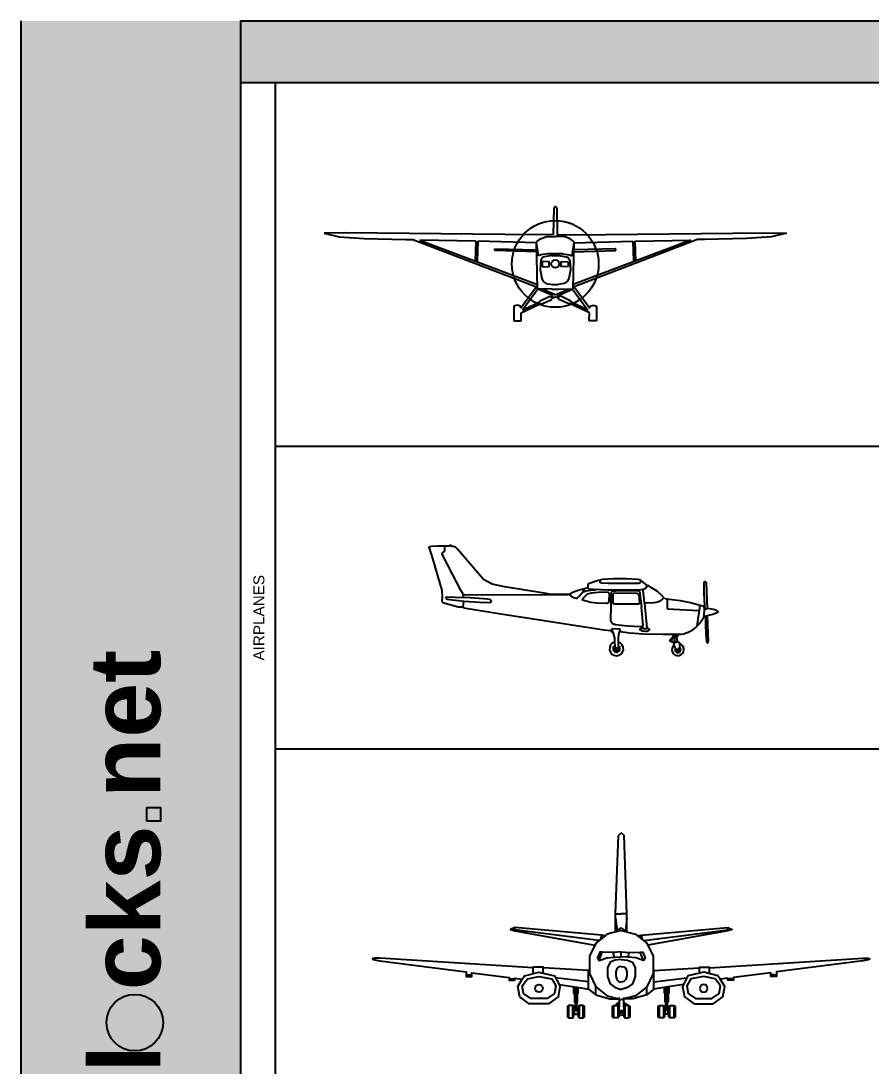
# Model space of a CAD drawing. Header units: millimetres. Extents: x 15433 to 243506, y 235846 to 321695.
# Drawn here: x 15433 to 54402, y 273801 to 321695 of the extents above; entities that cross this region are included whole.
import ezdxf

# ---------------------------------------------------------------- set-up
doc = ezdxf.new("R2010")
doc.units = ezdxf.units.MM
doc.layers.add('www.cad-blocks.net', color=7, linetype='Continuous')
doc.styles.get("Standard").update_dxf_attribs({"font": 'arial.ttf'})

# ---------------------------------------------------------------- blocks, each defined once
blk = doc.blocks.new('02FAIR04-HALF')
at = {"color": 0, "linetype": 'ByBlock'}
for p, q in [((-13, 238.7), (0, 238.7)), ((-13, 228.9), (-9.7, 200)), ((-9.7, 200), (0, 206.6)), ((-50.8, 131.4), (-43.5, 150.7)), ((-15.9, 139.4), (-18.3, 150.3)), ((-565.6, 137), (-565.7, 133.6)), ((-201.8, 103.6), (-201.8, 114.9)), ((-179, 103.6), (-179, 114.9)), ((-74.8, 66.1), (-74.8, 108.5)), ((-74.8, 83.1), (-150.4, 92.1)), ((-109.3, 56.8), (-106, 56.8)), ((-107.3, 55.5), (-106, 55.5)), ((-98.7, 56.8), (-101.9, 56.8)), ((-100.6, 55.5), (-100.6, 55.5)), ((-58.6, 54), (-58.5, 71.4)), ((-120.7, 28.8), (-120.7, 0)), ((-111.3, 0), (-111.3, 28.8)), ((-107.3, 36.7), (-100.6, 36.7)), ((-105.4, 34.1), (-102.6, 34.1)), ((-96.6, 28.8), (-96.6, 0)), ((-87.3, 0), (-87.3, 28.8)), ((-17.4, 0), (-17.4, 28.8)), ((-5.2, 35.7), (-12.7, 30.7)), ((-12.7, 30.7), (-12.7, 28.9)), ((-5.4, 32.2), (-11.4, 28.9)), ((-8.1, 28.8), (-8.1, 0)), ((-7.9, 30.7), (-5.5, 30.7)), ((-7.6, 28.1), (-5.6, 28.1)), ((-4.8, 30.7), (-7.3, 30.7)), ((-7.1, 28.1), (-5.1, 28.1)), ((-6, 46.6), (-4.7, 42.1)), ((-4.7, 42.1), (-6, 6.7)), ((-4.7, 42.1), (-0.3, 42.1)), ((-107.3, 18.1), (-108.7, 21.4)), ((-100.6, 18.1), (-99.3, 21.4)), ((-6, 6.7), (-4, 11.4)), ((-6, 6.7), (-0.3, 6.7)), ((-5.5, 20.1), (-4, 16.1)), ((-4, 11.4), (-4, 16.1)), ((-4, 16.1), (-0.3, 16.1)), ((-4, 11.4), (-0.3, 11.4))]:
    blk.add_line(p, q, dxfattribs=at)
for points in [[(-13, 197.2), (-13, 238.7), (-6.4, 417.7), (0, 424.3)], [(-37.2, 188.5), (-45.5, 189.9), (-244.2, 207.4), (-254, 202.9), (-244.2, 199.7), (-60.9, 166.6)], [(-51.5, 177.2), (-250.7, 202.9)], [(-244.2, 199.7), (-244.2, 207.4)], [(0, 200.3), (-32.5, 192.2), (-58.5, 171.4), (-73, 141.4), (-73, 101.6), (-58.5, 71.5), (-32.5, 50.7), (-5.4, 44)], [(-45.7, 188.5), (-47.7, 180.8)], [(-73.1, 108.5), (-74.8, 108.5), (-179, 114.9), (-179, 116.5), (-201.8, 116.5), (-201.8, 114.9), (-553.2, 136.8), (-565.6, 137), (-568.4, 136.3), (-569.8, 135.6), (-568.4, 134), (-565.6, 133.3), (-553.2, 130.9), (-355.4, 105.4), (-355.4, 95.3), (-342.4, 95.3), (-342.4, 103.6), (-257.2, 92.7), (-257.2, 86.4), (-244.2, 86.4), (-244.2, 91), (-226.8, 88.9), (-221.6, 96.8), (-188.8, 105.1), (-152.8, 96.8), (-142.7, 76.7), (-101.9, 70.4), (-74.8, 66.1), (-58.6, 53.1), (-26.5, 44), (-5.4, 44)], [(0, 134), (-14, 132.2), (-25.4, 128), (-31.7, 115), (-31.7, 95.1), (-25.4, 78.5), (-14, 70), (0, 65.5)], [(-355.4, 95.3), (-352.2, 98.9), (-345.6, 98.9), (-342.9, 95.7)], [(0, 118.1), (-5.6, 116.8), (-10.1, 113.2), (-12.7, 106), (-12.7, 96.6), (-10.1, 88.2), (-5.6, 83.2), (0, 82)], [(-256.5, 86.7), (-254, 90), (-247.4, 90), (-244.8, 86.7)], [(-142.7, 76.7), (-140.6, 71.3), (-144.7, 48.1), (-166.8, 32.5), (-210.8, 32.5), (-232.9, 48.1), (-237.2, 72.3), (-226.8, 88.9)], [(-109.3, 70.7), (-109.3, 56.8), (-107.3, 55.5), (-107.3, 36.7), (-105.4, 34.1), (-105.9, 21.5), (-108.7, 21.4), (-108.7, 8.8), (-99.3, 8.8), (-99.3, 21.4), (-102, 21.5), (-102, 34.8), (-100.6, 36.7), (-100.6, 55.5), (-98.7, 56.8), (-98.7, 69.7)], [(-105.9, 70.7), (-105.9, 38.8), (-102, 38.8), (-102, 70.7)], [(-107.3, 8.8), (-107.3, 18.1), (-100.6, 18.1), (-100.6, 8.8)], [(-105.9, 20.7), (-105.9, 18.8), (-102, 18.8), (-102, 20.7)]]:
    blk.add_lwpolyline(points, dxfattribs=at)
for points in [[(0, 151.5), (-18.3, 150.3), (-43.5, 150.7), (-49.4, 150.9), (-54.9, 137.6), (-50.8, 131.4), (-33, 137.5), (-15.9, 139.4), (0, 140.1)], [(-227.5, 73.9), (-215.3, 89.3), (-188.8, 95.3), (-159, 89.3), (-150.1, 73.9), (-153.3, 56.3), (-170.2, 44.9), (-207.5, 44.9), (-224.4, 56.3)], [(-120.7, 28.8), (-123.3, 26), (-123.3, 2.5), (-120.7, 0), (-111.3, 0), (-109.3, 2.5), (-109.3, 26), (-111.3, 28.8)], [(-96.6, 28.8), (-98.7, 26), (-98.7, 2.5), (-96.6, 0), (-87.3, 0), (-84.6, 2.5), (-84.6, 26), (-87.3, 28.8)], [(-8.1, 28.8), (-6, 26), (-6, 2.5), (-8.1, 0), (-17.4, 0), (-20, 2.5), (-20, 26), (-17.4, 28.8)]]:
    blk.add_lwpolyline(points, close=True, dxfattribs=at)
blk.add_circle((-188.8, 67.9), 8.77, dxfattribs=at)
blk = doc.blocks.new('02FAIR04')
at = {"color": 0, "linetype": 'ByBlock'}
blk.add_blockref('02FAIR04-HALF', (0, 0), dxfattribs=at)
at = {"color": 0, "linetype": 'ByBlock', "xscale": -1}
blk.add_blockref('02FAIR04-HALF', (0, 0), dxfattribs=at)
blk = doc.blocks.new('A$C231A168B')
at = {"linetype": 'ByBlock'}
for p, q in [((10530, 5148), (10508, 3960)), ((10573, 5241), (10530, 5148)), ((10573, 5241), (10623, 5241)), ((10623, 5241), (10667, 5148)), ((10667, 5148), (10688, 3960)), ((0, 4018), (689, 3849)), ((46, 4018), (0, 4018)), ((1005, 4038), (46, 4018)), ((689, 3849), (1832, 3781)), ((9732, 3944), (1005, 4038)), ((10508, 3960), (9732, 3944)), ((9918, 3765), (10191, 3862)), ((10191, 3862), (10602, 3871)), ((11005, 3862), (10594, 3871)), ((10688, 3960), (11464, 3944)), ((11278, 3765), (11005, 3862)), ((11464, 3944), (20191, 4038)), ((20507, 3849), (19364, 3781)), ((20191, 4038), (21150, 4018)), ((21196, 4018), (20507, 3849)), ((21150, 4018), (21196, 4018)), ((1832, 3781), (3752, 3729)), ((3752, 3729), (4072, 3736)), ((4072, 3736), (9735, 1569)), ((4392, 3697), (9776, 1675)), ((6951, 3658), (4392, 3697)), ((6951, 3658), (6924, 2744)), ((7043, 3660), (7016, 2746)), ((9740, 3579), (7043, 3660)), ((9822, 2977), (9730, 3616)), ((9739, 3624), (9918, 3765)), ((9783, 1478), (9739, 3624)), ((11457, 3624), (11278, 3765)), ((11374, 2977), (11466, 3616)), ((11413, 1478), (11457, 3624)), ((16804, 3697), (11420, 1675)), ((11456, 3579), (14153, 3660)), ((17124, 3736), (11461, 1569)), ((14153, 3660), (14180, 2746)), ((14245, 3658), (16804, 3697)), ((14245, 3658), (14272, 2744)), ((17444, 3729), (17124, 3736)), ((19364, 3781), (17444, 3729)), ((7826, 3311), (9747, 3259)), ((7828, 3220), (7826, 3311)), ((9748, 3169), (7828, 3220)), ((9936, 3022), (9822, 2977)), ((10255, 3068), (9936, 3022)), ((10027, 2924), (9938, 2785)), ((10437, 2999), (10027, 2924)), ((10941, 3068), (10255, 3068)), ((10437, 2999), (10759, 2999)), ((10759, 2999), (11169, 2924)), ((10941, 3068), (11260, 3022)), ((11169, 2924), (11258, 2785)), ((11260, 3022), (11374, 2977)), ((11448, 3169), (13368, 3220)), ((13370, 3311), (11449, 3259)), ((13368, 3220), (13370, 3311)), ((9938, 2785), (9902, 2349)), ((10324, 2726), (10004, 2703)), ((10004, 2703), (10004, 2497)), ((10004, 2497), (10324, 2474)), ((10324, 2474), (10324, 2726)), ((10872, 2726), (11192, 2703)), ((10872, 2474), (10872, 2726)), ((11192, 2497), (10872, 2474)), ((11192, 2703), (11192, 2497)), ((11258, 2785), (11294, 2349)), ((9902, 2349), (9979, 1940)), ((9979, 1940), (10050, 1803)), ((11217, 1940), (11146, 1803)), ((11294, 2349), (11217, 1940)), ((9735, 1569), (9015, 592)), ((9804, 1454), (9098, 497)), ((10445, 1463), (9783, 1478)), ((10494, 1153), (9804, 1454)), ((10598, 1199), (9964, 1477)), ((10050, 1803), (10188, 1715)), ((10188, 1715), (10464, 1675)), ((10445, 1463), (10751, 1463)), ((10464, 1675), (10732, 1675)), ((10598, 1199), (11232, 1477)), ((10702, 1153), (11392, 1454)), ((11008, 1715), (10732, 1675)), ((10751, 1463), (11413, 1478)), ((11146, 1803), (11008, 1715)), ((11392, 1454), (12098, 497)), ((11461, 1569), (12181, 592)), ((9909, 924), (10345, 1133)), ((9976, 778), (10433, 989)), ((10345, 1133), (10380, 1103)), ((10380, 1103), (10494, 1153)), ((10432, 1035), (10598, 1107)), ((10433, 989), (10432, 1035)), ((10764, 1035), (10598, 1107)), ((10816, 1103), (10702, 1153)), ((10763, 989), (10764, 1035)), ((11220, 778), (10763, 989)), ((10851, 1133), (10816, 1103)), ((11287, 924), (10851, 1133)), ((8703, 679), (8701, 6)), ((8867, 720), (8703, 679)), ((9006, 678), (8867, 720)), ((9015, 592), (9006, 678)), ((9029, 366), (9911, 786)), ((9098, 497), (9881, 868)), ((9881, 868), (9909, 924)), ((9911, 786), (9976, 778)), ((11285, 786), (11220, 778)), ((12167, 366), (11285, 786)), ((11315, 868), (11287, 924)), ((12098, 497), (11315, 868)), ((12181, 592), (12190, 678)), ((12190, 678), (12329, 720)), ((12329, 720), (12493, 679)), ((12493, 679), (12495, 6)), ((8701, 6), (9037, 0)), ((9037, 0), (9029, 366)), ((12159, 0), (12167, 366)), ((12495, 6), (12159, 0))]:
    blk.add_line(p, q, dxfattribs=at)
for radius in [1987, 183]:
    blk.add_circle((10598, 2611), radius, dxfattribs=at)
blk = doc.blocks.new('A$C6DCE53C4')
at = {"color": 0, "linetype": 'ByBlock'}
for p, q in [((2, 4966), (0, 4946)), ((0, 4946), (32, 4937)), ((46, 4985), (2, 4966)), ((32, 4937), (181, 4461)), ((142, 5008), (46, 4985)), ((408, 5024), (142, 5008)), ((777, 5024), (408, 5024)), ((750, 4786), (750, 5008)), ((966, 5016), (777, 5024)), ((995, 5060), (966, 5016)), ((1046, 5056), (995, 5060)), ((1060, 5009), (1046, 5056)), ((1153, 5001), (1060, 5009)), ((1234, 4979), (1153, 5001)), ((1323, 4883), (1234, 4979)), ((2518, 3497), (1323, 4883)), ((181, 4461), (619, 2994)), ((613, 4679), (750, 4786)), ((1123, 3708), (613, 4679)), ((1505, 2967), (1123, 3708)), ((2917, 3272), (2518, 3497)), ((7725, 3436), (7342, 3297)), ((7974, 3495), (7725, 3436)), ((7869, 3344), (7875, 3446)), ((8461, 3520), (7974, 3495)), ((9073, 3524), (8461, 3520)), ((9588, 3499), (9073, 3524)), ((9704, 3470), (9588, 3499)), ((9704, 3356), (9649, 3314)), ((9758, 3434), (9704, 3470)), ((9740, 3428), (9704, 3356)), ((10020, 3216), (9758, 3434)), ((619, 2994), (634, 2676)), ((1584, 2824), (1505, 2967)), ((3485, 3162), (2917, 3272)), ((5310, 2859), (3485, 3162)), ((6651, 2909), (6443, 2810)), ((6855, 2989), (6651, 2909)), ((7094, 3053), (6855, 2989)), ((6910, 2729), (7085, 2940)), ((7085, 2940), (7157, 3060)), ((7298, 3113), (7094, 3053)), ((7097, 2934), (7230, 2970)), ((7230, 2970), (7435, 3006)), ((7296, 3097), (7338, 3066)), ((7296, 2831), (7477, 2886)), ((7303, 3252), (7298, 3113)), ((7342, 3297), (7303, 3252)), ((7338, 3066), (7574, 3042)), ((7435, 3006), (7658, 3024)), ((7477, 2886), (7785, 2910)), ((7574, 3042), (8219, 3024)), ((7785, 2910), (8129, 2928)), ((7942, 3326), (7869, 3344)), ((8231, 3314), (7942, 3326)), ((8129, 2928), (8237, 2916)), ((8219, 3024), (8841, 3018)), ((9058, 3308), (8231, 3314)), ((8237, 2916), (8262, 2892)), ((8262, 2892), (8280, 2825)), ((8370, 2825), (8394, 2910)), ((8394, 2910), (8443, 2958)), ((8443, 2958), (8593, 2970)), ((8467, 2837), (8515, 2879)), ((8515, 2879), (9547, 2873)), ((8593, 2970), (9529, 2982)), ((8841, 3018), (9402, 3018)), ((9649, 3314), (9058, 3308)), ((9402, 3018), (9692, 3024)), ((9529, 2982), (9619, 2976)), ((9619, 2976), (9674, 2946)), ((9674, 2946), (9764, 2240)), ((9692, 3024), (9891, 3066)), ((9842, 2982), (9861, 3054)), ((9885, 2584), (9842, 2982)), ((9891, 3066), (9999, 3121)), ((9999, 3121), (10023, 3205)), ((10096, 3198), (10020, 3216)), ((10223, 3118), (10096, 3198)), ((10480, 2955), (10223, 3118)), ((10679, 2767), (10480, 2955)), ((634, 2676), (612, 2491)), ((612, 2491), (664, 2446)), ((664, 2446), (1360, 2246)), ((828, 2676), (794, 2661)), ((794, 2661), (794, 2616)), ((794, 2616), (847, 2589)), ((1218, 2672), (828, 2676)), ((847, 2589), (1634, 2502)), ((1913, 2657), (1218, 2672)), ((1611, 2680), (1584, 2824)), ((1592, 2242), (1615, 2487)), ((1632, 2799), (6406, 2794)), ((1634, 2502), (2333, 2461)), ((2715, 2585), (1913, 2657)), ((2333, 2461), (2783, 2446)), ((2862, 2563), (2715, 2585)), ((2783, 2446), (2877, 2457)), ((2881, 2525), (2862, 2563)), ((2877, 2457), (2885, 2487)), ((2885, 2487), (2881, 2525)), ((5548, 2821), (5310, 2859)), ((6443, 2810), (5548, 2821)), ((6457, 2789), (6548, 2735)), ((6548, 2735), (6669, 2662)), ((6669, 2662), (6765, 2632)), ((6765, 2632), (6819, 2644)), ((6819, 2644), (6910, 2729)), ((7049, 2572), (7115, 2674)), ((7067, 2542), (7049, 2572)), ((7230, 2494), (7067, 2542)), ((7115, 2674), (7296, 2831)), ((7435, 2439), (7230, 2494)), ((7694, 2409), (7435, 2439)), ((8153, 2397), (7694, 2409)), ((8201, 2397), (8153, 2397)), ((8243, 2421), (8201, 2397)), ((8268, 2500), (8243, 2421)), ((8280, 2825), (8268, 2500)), ((8370, 2301), (8370, 2825)), ((8461, 2427), (8467, 2837)), ((8479, 2385), (8461, 2427)), ((9547, 2873), (9607, 2843)), ((9607, 2843), (9643, 2783)), ((9643, 2783), (9680, 2445)), ((9680, 2445), (9680, 2391)), ((9909, 2409), (9885, 2584)), ((9905, 2406), (10016, 1269)), ((9975, 2403), (9909, 2409)), ((10325, 2421), (9975, 2403)), ((10512, 2451), (10325, 2421)), ((10663, 2536), (10512, 2451)), ((10778, 2644), (10663, 2536)), ((10839, 2607), (10679, 2767)), ((11033, 2576), (10843, 2599)), ((10941, 2585), (10941, 2144)), ((11551, 2508), (11033, 2576)), ((12005, 2426), (11551, 2508)), ((12459, 2304), (12005, 2426)), ((1360, 2246), (1583, 2246)), ((1583, 2246), (1627, 2187)), ((1627, 2187), (2183, 2098)), ((2183, 2098), (3509, 1891)), ((8362, 1609), (8370, 2301)), ((8539, 2367), (8479, 2385)), ((9637, 2367), (8539, 2367)), ((9680, 2391), (9637, 2367)), ((9756, 2236), (9821, 1378)), ((10941, 2144), (12392, 2076)), ((12434, 2307), (12297, 1351)), ((12586, 2268), (12459, 2304)), ((12631, 2236), (12586, 2268)), ((12640, 2172), (12631, 2236)), ((12636, 1823), (12645, 2168)), ((12663, 2168), (12640, 2172)), ((12682, 2166), (12663, 2168)), ((12885, 2145), (12777, 2156)), ((13062, 2113), (12885, 2145)), ((13185, 2082), (13062, 2113)), ((13191, 1955), (13073, 1910)), ((13271, 2032), (13185, 2082)), ((13272, 2013), (13191, 1955)), ((13271, 2032), (13272, 2013)), ((3509, 1891), (4813, 1691)), ((4813, 1691), (6281, 1455)), ((6281, 1455), (7567, 1266)), ((8371, 1549), (8362, 1609)), ((8440, 1466), (8371, 1549)), ((8574, 1415), (8440, 1466)), ((12263, 1306), (12404, 1460)), ((12404, 1460), (12527, 1628)), ((12527, 1628), (12617, 1773)), ((12617, 1773), (12636, 1823)), ((12900, 1860), (12628, 1804)), ((13073, 1910), (12900, 1860)), ((7567, 1266), (8034, 1193)), ((8034, 1193), (8363, 1149)), ((8363, 1149), (8391, 1146)), ((9123, 1350), (8574, 1415)), ((8786, 1102), (9117, 1065)), ((9117, 1065), (9217, 1054)), ((9714, 1327), (9123, 1350)), ((9217, 1054), (9859, 997)), ((9678, 1197), (9711, 1241)), ((9705, 1169), (9678, 1197)), ((9811, 1130), (9705, 1169)), ((9711, 1241), (9783, 1269)), ((9802, 1346), (9714, 1327)), ((9783, 1269), (9828, 1275)), ((9821, 1378), (9802, 1346)), ((9933, 1114), (9811, 1130)), ((9828, 1275), (9821, 1378)), ((9828, 1275), (9833, 1225)), ((9833, 1225), (9850, 1247)), ((9850, 1247), (9985, 1242)), ((9859, 997), (10725, 992)), ((10011, 1114), (9933, 1114)), ((9985, 1242), (10024, 1209)), ((10088, 1141), (10011, 1114)), ((10016, 1269), (10083, 1241)), ((10024, 1209), (10016, 1269)), ((10083, 1241), (10122, 1214)), ((10127, 1180), (10088, 1141)), ((10122, 1214), (10127, 1180)), ((10725, 992), (11601, 984)), ((11601, 984), (11696, 997)), ((11696, 997), (11896, 1075)), ((11896, 1075), (12118, 1183)), ((12118, 1183), (12263, 1306)), ((11200, 858), (11431, 900)), ((11208, 896), (11425, 936)), ((11237, 827), (11419, 861)), ((11293, 626), (11438, 653))]:
    blk.add_line(p, q, dxfattribs=at)
for points in [[(12686, 2115), (12654, 2533), (12635, 2915), (12635, 3333), (12649, 3383), (12686, 3397), (12722, 3360), (12778, 2143)], [(8417, 1232), (8391, 1198), (8391, 1104), (8443, 1074), (8485, 976), (8524, 810), (8543, 243), (8705, 251), (8703, 806), (8720, 976), (8763, 1079), (8792, 1108), (8788, 1177), (8771, 1211)], [(11262, 585), (11249, 546), (11267, 453), (11359, 248), (11424, 201), (11463, 209), (11506, 273), (11523, 499), (11505, 593), (11479, 623)]]:
    blk.add_lwpolyline(points, close=True, dxfattribs=at)
for points in [[(12695, 1817), (12690, 1408), (12718, 1009), (12750, 664), (12773, 591), (12810, 591), (12842, 646), (12787, 1835)], [(8391, 1198), (8447, 1113), (8485, 976)], [(8788, 1177), (8741, 1096), (8720, 976)], [(11225, 899), (11209, 987)], [(11406, 933), (11397, 986)], [(11262, 585), (11073, 651), (11065, 705), (11200, 858)], [(11296, 612), (11111, 680), (11110, 690), (11237, 827)], [(11214, 860), (11208, 896)], [(11237, 827), (11231, 863)], [(11311, 630), (11275, 834)], [(11299, 592), (11293, 626)], [(11419, 650), (11384, 854)], [(11419, 861), (11413, 897)], [(11431, 900), (11425, 936)], [(11444, 617), (11438, 653)]]:
    blk.add_lwpolyline(points, dxfattribs=at)
for centre, radius in [((8618, 320), 38.4), ((11433, 277), 25.6)]:
    blk.add_circle(centre, radius, dxfattribs=at)
for centre, radius, start, end in [((8618, 320), 320, 105.8632, 74.4239), ((11433, 277), 277, 128.895, 72.8911), ((8618, 320), 158, 121.0652, 56.7418), ((8618, 320), 141, 125.003, 52.0181), ((11433, 277), 128, 152.8538, 51.0591), ((11433, 277), 107, 162.7835, 42.712)]:
    blk.add_arc(centre, radius, start, end, dxfattribs=at)
blk = doc.blocks.new('FORMAT')
at = {"layer": 'www.cad-blocks.net', "true_color": 0x444444}
blk.add_hatch(color=250, dxfattribs=at).paths.add_polyline_path([(25502, 321695), (15433, 321695), (15433, 235846), (25502, 235846)])
at = {"layer": 'www.cad-blocks.net', "true_color": 0x546d8e}
h = blk.add_hatch(color=155, dxfattribs=at)
h.set_gradient(color1=(68, 68, 68), color2=(84, 109, 142), tint=1)
h.paths.add_polyline_path([(25502, 321695), (25502, 318866), (243506, 318866), (243506, 321695)])
for points in [[(21198, 285656), (21198, 285022), (21832, 285022), (21832, 285656)], [(19356, 275792, 1), (21950, 275792, 1)]]:
    blk.add_hatch(color=155, dxfattribs=at).paths.add_polyline_path(points)
at = {"layer": 'www.cad-blocks.net', "color": 250, "true_color": 0x444444}
for p, q in [((15433, 321695), (15433, 235846)), ((25502, 321695), (25502, 235846))]:
    blk.add_line(p, q, dxfattribs=at)
at = {"layer": 'www.cad-blocks.net'}
blk.add_line((25502, 321695), (25502, 235846), dxfattribs=at)
at = {"layer": 'www.cad-blocks.net', "color": 155, "true_color": 0x546d8e}
for p, q in [((25502, 321695), (243506, 321695)), ((25502, 318866), (243506, 318866)), ((25502, 318866), (25502, 237591)), ((25502, 318866), (243506, 318866)), ((27081, 318866), (27081, 237591)), ((27081, 302212), (152041, 302212)), ((27081, 288342), (152041, 288342))]:
    blk.add_line(p, q, dxfattribs=at)
blk.add_lwpolyline([(21198, 285022), (21198, 285656), (21832, 285656), (21832, 285022)], close=True, dxfattribs=at)
blk.add_circle((20653, 275792), 1297, dxfattribs=at)
blk.add_text('AIRPLANES', height=500, rotation=90, dxfattribs=at).set_placement((26592, 292386))
at = {"layer": 'www.cad-blocks.net', "insert": (18582, 261434), "char_height": 3240, "attachment_point": 1, "rotation": 90}
blk.add_mtext_dynamic_manual_height_columns('{\\fArial|b1|i0|c0|p34;\\C255;\\c16777215;cad-bl  cks net}', width=33614.95, gutter_width=12.5, heights=[0], dxfattribs=at)

msp = doc.modelspace()

# ---------------------------------------------------------------- block references
for name, p in [('A$C231A168B', (29328, 307947)), ('A$C6DCE53C4', (34114, 292606))]:
    msp.add_blockref(name, p)
at = {"linetype": 'Continuous', "xscale": 20, "yscale": 20, "zscale": 20}
msp.add_blockref('02FAIR04', (42952, 276006), dxfattribs=at)
at = {"layer": 'www.cad-blocks.net'}
msp.add_blockref('FORMAT', (0, 0), dxfattribs=at)

doc.saveas('drawing.dxf')
